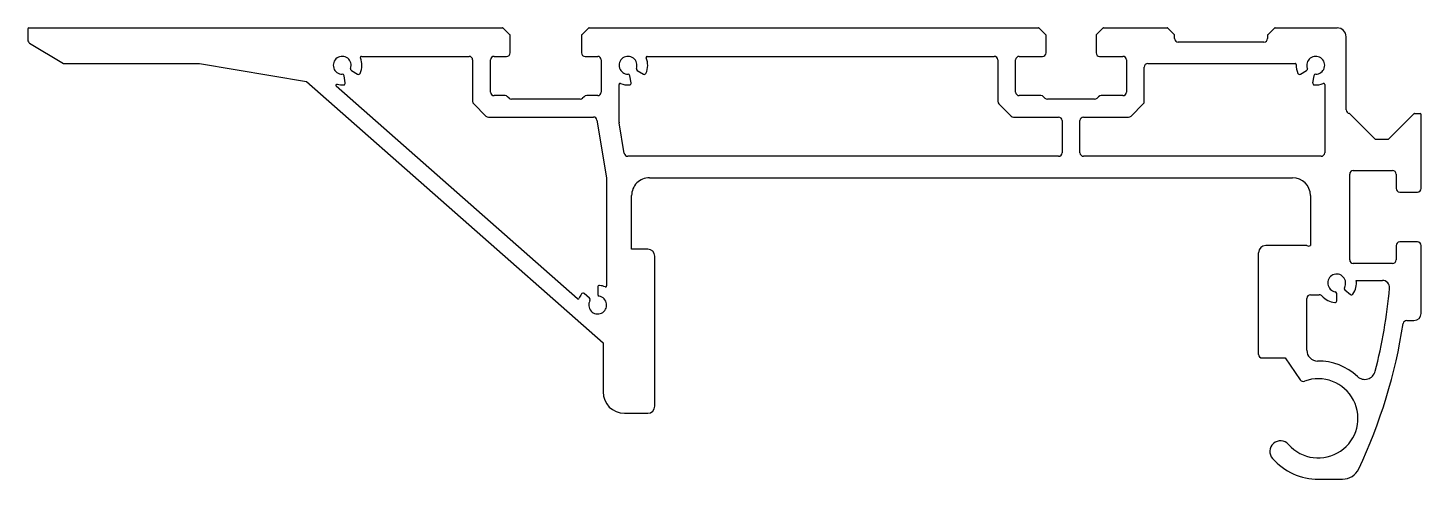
# Model space of a CAD drawing. Extents: x 1937 to 2327, y 1836 to 1962.
import ezdxf

# ---------------------------------------------------------------- set-up
doc = ezdxf.new("R2010")
doc.units = 0
doc.layers.get('0').update_dxf_attribs({"linetype": 'CONTINUOUS'})

msp = doc.modelspace()

# ---------------------------------------------------------------- linework, layer by layer
for p, q in [((1937.08, 1961.92), (1937.08, 1958.74)), ((1937.33, 1962.17), (2069.98, 1962.17)), ((2072.01, 1960.24), (2070.16, 1962.09)), ((2094, 1962.09), (2092.15, 1960.24)), ((2094.18, 1962.17), (2219.98, 1962.17)), ((2222.01, 1960.24), (2220.16, 1962.09)), ((2238.01, 1962.09), (2236.16, 1960.24)), ((2238.19, 1962.17), (2255.99, 1962.17)), ((2258.01, 1960.24), (2256.16, 1962.09)), ((2286.01, 1962.09), (2284.16, 1960.24)), ((2286.19, 1962.17), (2303.59, 1962.17)), ((1937.56, 1957.88), (1947.02, 1952.21)), ((2072.08, 1955.17), (2072.08, 1960.07)), ((2092.08, 1960.07), (2092.08, 1955.17)), ((2222.08, 1955.17), (2222.08, 1960.07)), ((2236.09, 1960.07), (2236.09, 1955.17)), ((2258.09, 1959.17), (2258.09, 1960.07)), ((2283.09, 1958.17), (2259.09, 1958.17)), ((2284.09, 1960.07), (2284.09, 1959.17)), ((2306.09, 1939.17), (2306.09, 1959.67)), ((2030.44, 1954.17), (2060.58, 1954.17)), ((2067.58, 1954.17), (2071.08, 1954.17)), ((2093.08, 1954.17), (2096.58, 1954.17)), ((2110.45, 1954.17), (2207.58, 1954.17)), ((2214.58, 1954.17), (2221.08, 1954.17)), ((2237.09, 1954.17), (2243.59, 1954.17)), ((1947.15, 1952.17), (1985.08, 1952.17)), ((1985.08, 1952.17), (2015.08, 1947.17)), ((2027.63, 1950.19), (2029.38, 1949.18)), ((2061.58, 1953.17), (2061.58, 1941.58)), ((2066.58, 1944.17), (2066.58, 1953.17)), ((2097.58, 1953.17), (2097.58, 1944.17)), ((2107.64, 1950.19), (2109.39, 1949.18)), ((2208.58, 1953.17), (2208.58, 1941.58)), ((2213.58, 1944.17), (2213.58, 1953.17)), ((2244.59, 1953.17), (2244.59, 1944.17)), ((2249.59, 1941.58), (2249.59, 1951.17)), ((2250.59, 1952.17), (2291.79, 1952.17)), ((2293.28, 1949.18), (2295.03, 1950.19)), ((2015.08, 1947.17), (2098.08, 1873.95)), ((2025.94, 1946.77), (2025.59, 1948.76)), ((2102.58, 1935.75), (2102.58, 1946.3)), ((2105.95, 1946.77), (2105.59, 1948.76)), ((2297.07, 1948.76), (2296.72, 1946.77)), ((2300.09, 1946.3), (2300.09, 1927.17)), ((2090.93, 1886.26), (2023.39, 1945.84)), ((2070.67, 1943.17), (2067.58, 1943.17)), ((2071.79, 1942.46), (2071.37, 1942.88)), ((2092.79, 1942.88), (2092.37, 1942.46)), ((2096.58, 1943.17), (2093.5, 1943.17)), ((2220.67, 1943.17), (2214.58, 1943.17)), ((2221.79, 1942.46), (2221.38, 1942.88)), ((2236.79, 1942.88), (2236.38, 1942.46)), ((2243.59, 1943.17), (2237.5, 1943.17)), ((2061.87, 1940.88), (2065.29, 1937.46)), ((2091.67, 1942.17), (2072.49, 1942.17)), ((2208.88, 1940.88), (2212.29, 1937.46)), ((2235.67, 1942.17), (2222.5, 1942.17)), ((2245.88, 1937.46), (2249.29, 1940.88)), ((2065.99, 1937.17), (2095.4, 1937.17)), ((2096.39, 1936.33), (2099.08, 1920.17)), ((2104.02, 1927), (2102.59, 1935.58)), ((2213, 1937.17), (2225.59, 1937.17)), ((2226.59, 1936.17), (2226.59, 1927.17)), ((2231.59, 1927.17), (2231.59, 1936.17)), ((2232.59, 1937.17), (2245.17, 1937.17)), ((2314.34, 1930.92), (2307.17, 1938.09)), ((2325.01, 1938.1), (2317.84, 1930.92)), ((2325.19, 1938.17), (2326.84, 1938.17)), ((2327.09, 1917.17), (2327.09, 1937.92)), ((2317.84, 1930.92), (2314.34, 1930.92)), ((2225.59, 1926.17), (2105.01, 1926.17)), ((2299.09, 1926.17), (2232.59, 1926.17)), ((2099.08, 1920.17), (2099.08, 1889.87)), ((2111.08, 1920.17), (2291.09, 1920.17)), ((2307.09, 1897.17), (2307.09, 1921.17)), ((2308.09, 1922.17), (2319.09, 1922.17)), ((2320.09, 1921.17), (2320.09, 1917.17)), ((2106.08, 1900.17), (2106.08, 1915.17)), ((2296.09, 1915.17), (2296.09, 1901.17)), ((2321.09, 1916.17), (2326.09, 1916.17)), ((2110.58, 1900.17), (2106.08, 1900.17)), ((2295.09, 1901.17), (2283.59, 1901.17)), ((2320.09, 1901.17), (2320.09, 1897.17)), ((2326.09, 1902.17), (2321.09, 1902.17)), ((2327.09, 1882.17), (2327.09, 1901.17)), ((2112.58, 1856.17), (2112.58, 1898.17)), ((2281.59, 1870.67), (2281.59, 1899.17)), ((2319.09, 1896.17), (2308.09, 1896.17)), ((2094.31, 1886.4), (2092.77, 1887.7)), ((2096.58, 1889.48), (2096.58, 1887.46)), ((2303.46, 1885.69), (2303.46, 1887.71)), ((2305.73, 1888.77), (2307.28, 1887.47)), ((2308.91, 1891.41), (2316.25, 1891.41)), ((2295.09, 1871.81), (2295.09, 1886.37)), ((2296.09, 1887.37), (2298.59, 1887.37)), ((2323.06, 1880.17), (2325.09, 1880.17)), ((2098.08, 1873.95), (2098.08, 1860.17)), ((2282.59, 1869.67), (2289.02, 1869.67)), ((2289.02, 1869.67), (2293.26, 1863.54)), ((2104.08, 1854.17), (2110.58, 1854.17)), ((2298.38, 1835.71), (2305.1, 1835.71))]:
    msp.add_line(p, q)
for centre, radius, start, end in [((1937.33, 1961.92), 0.25, 90, 180), ((2069.98, 1961.92), 0.25, 45.0008, 90), ((2094.18, 1961.92), 0.25, 90, 135), ((2219.98, 1961.92), 0.25, 44.9926, 90), ((2238.19, 1961.92), 0.25, 90, 135), ((2255.99, 1961.92), 0.25, 45, 90), ((2286.19, 1961.92), 0.25, 90, 135.0074), ((2303.59, 1959.67), 2.5, 360, 90), ((1938.08, 1958.74), 1, 180, 239.0356), ((2071.83, 1960.07), 0.25, 0, 45.0008), ((2092.33, 1960.07), 0.25, 135, 180), ((2221.83, 1960.07), 0.25, 0, 44.9926), ((2236.34, 1960.07), 0.25, 135, 180), ((2257.84, 1960.07), 0.25, 0, 45), ((2259.09, 1959.17), 1, 180, 270), ((2283.09, 1959.17), 1, 270, 0), ((2284.34, 1960.07), 0.25, 135.0074, 180), ((2025.07, 1951.67), 2.5, 339.5936, 270.406), ((2030.44, 1953.87), 0.3, 90, 202.291), ((2060.58, 1953.17), 1, 0, 90), ((2067.58, 1953.17), 1, 90, 180), ((2071.08, 1955.17), 1, 270, 0), ((2093.08, 1955.17), 1, 180, 270), ((2096.58, 1953.17), 1, 0, 90), ((2105.08, 1951.67), 2.5, 339.5937, 270.4063), ((2110.45, 1953.87), 0.3, 90, 202.291), ((2207.58, 1953.17), 1, 0, 90), ((2214.58, 1953.17), 1, 90, 180), ((2221.08, 1955.17), 1, 270, 0), ((2237.09, 1955.17), 1, 180, 270), ((2243.59, 1953.17), 1, 0, 90), ((2297.59, 1951.67), 2.5, 269.5944, 200.4064), ((1947.15, 1952.42), 0.25, 239.0364, 270), ((2027.88, 1950.62), 0.5, 159.5936, 240.0003), ((2025.07, 1951.67), 5.5, 335.739, 22.291), ((2107.89, 1950.62), 0.5, 159.5937, 240), ((2105.08, 1951.67), 5.5, 335.7389, 22.291), ((2250.59, 1951.17), 1, 90, 180), ((2291.79, 1951.87), 0.3, 358.0233, 90), ((2297.59, 1951.67), 5.5, 178.0233, 204.2612), ((2294.78, 1950.62), 0.5, 300, 20.4064), ((2023.59, 1946.06), 0.3, 75.2001, 228.5843), ((2025.07, 1951.67), 5.5, 255.2001, 274.261), ((2025.09, 1948.67), 0.5, 10.0002, 90.406), ((2025.44, 1946.68), 0.5, 274.261, 10.0002), ((2029.63, 1949.62), 0.5, 240.0003, 335.739), ((2102.88, 1946.3), 0.3, 67.7089, 180), ((2105.08, 1951.67), 5.5, 247.7089, 274.2611), ((2105.1, 1948.67), 0.5, 9.9998, 90.4063), ((2105.45, 1946.68), 0.5, 274.2611, 9.9998), ((2109.64, 1949.62), 0.5, 240, 335.7389), ((2293.03, 1949.62), 0.5, 204.2612, 300), ((2297.22, 1946.68), 0.5, 169.9995, 265.7391), ((2297.57, 1948.67), 0.5, 89.5944, 169.9995), ((2297.59, 1951.67), 5.5, 265.7391, 292.2909), ((2299.79, 1946.3), 0.3, 0, 112.2909), ((2067.58, 1944.17), 1, 180, 270), ((2070.67, 1942.17), 1, 45.0028, 90), ((2072.49, 1943.17), 1, 225.0028, 270), ((2091.67, 1943.17), 1, 270, 314.9963), ((2093.5, 1942.17), 1, 90, 134.9963), ((2096.58, 1944.17), 1, 270, 0), ((2214.58, 1944.17), 1, 180, 270), ((2220.67, 1942.17), 1, 45, 90), ((2222.5, 1943.17), 1, 225, 270), ((2235.67, 1943.17), 1, 270, 314.9944), ((2237.5, 1942.17), 1, 90, 134.9944), ((2243.59, 1944.17), 1, 270, 0), ((2062.58, 1941.58), 1, 180, 224.9997), ((2209.58, 1941.58), 1, 180, 224.9994), ((2248.59, 1941.58), 1, 315.0003, 0), ((2307.09, 1939.17), 1, 179.9999, 264.2248), ((2065.99, 1938.17), 1, 224.9997, 270), ((2095.4, 1936.17), 1, 9.4623, 90), ((2103.58, 1935.75), 1, 180, 189.4625), ((2213, 1938.17), 1, 224.9994, 270), ((2225.59, 1936.17), 1, 0, 90), ((2232.59, 1936.17), 1, 90, 180), ((2245.17, 1938.17), 1, 270, 315.0003), ((2306.96, 1937.88), 0.3, 44.9998, 84.2248), ((2325.19, 1937.92), 0.25, 90, 135.0002), ((2326.84, 1937.92), 0.25, 0, 90), ((2105.01, 1927.17), 1, 189.4625, 270), ((2225.59, 1927.17), 1, 270, 0), ((2232.59, 1927.17), 1, 180, 270), ((2299.09, 1927.17), 1, 270, 0), ((2111.08, 1915.17), 5, 89.9997, 179.9999), ((2291.09, 1915.17), 5, 0.0001, 89.9999), ((2308.09, 1921.17), 1, 90, 180), ((2319.09, 1921.17), 1, 0, 90), ((2321.09, 1917.17), 1, 180, 270), ((2326.09, 1917.17), 1, 270, 0), ((2110.58, 1898.17), 2, 0, 90), ((2283.59, 1899.17), 2, 90, 180), ((2295.59, 1902.03), 1, 240.0004, 299.9996), ((2321.09, 1901.17), 1, 90, 180), ((2326.09, 1901.17), 1, 0, 90), ((2308.09, 1897.17), 1, 180, 270), ((2319.09, 1897.17), 1, 270, 0), ((2303.46, 1890.67), 2.5, 329.594, 260.4058), ((2092.45, 1887.32), 0.5, 49.9994, 145.7387), ((2097.08, 1889.48), 0.5, 84.2612, 180), ((2096.58, 1884.5), 5.5, 67.709, 84.2612), ((2098.78, 1889.87), 0.3, 247.709, 0), ((2302.96, 1887.71), 0.5, 0, 80.4058), ((2306.05, 1889.15), 0.5, 149.594, 229.9994), ((2303.46, 1890.67), 5.5, 325.7389, 7.7842), ((2174.5, 1902.12), 144.32, 345.4762, 354.878), ((2316.25, 1889.41), 2, 354.878, 90), ((2091.13, 1886.49), 0.3, 228.5843, 340.0176), ((2096.58, 1884.5), 5.5, 145.7387, 160.0176), ((2096.58, 1884.5), 2.5, 149.5938, 80.4065), ((2093.99, 1886.02), 0.5, 329.5938, 49.9994), ((2097.08, 1887.46), 0.5, 180, 260.4065), ((2296.09, 1886.37), 1, 90, 180), ((2298.59, 1886.37), 1, 41.3692, 90), ((2303.46, 1890.67), 5.5, 221.3692, 264.2608), ((2302.96, 1885.69), 0.5, 264.2608, 0), ((2307.6, 1887.85), 0.5, 229.9994, 325.7389), ((2323.06, 1879.17), 1, 90, 171.2177), ((2325.09, 1882.17), 2, 270, 0), ((2174.5, 1902.12), 149.32, 334.8187, 351.2177), ((2282.59, 1870.67), 1, 180, 270), ((2298.09, 1871.81), 3, 180, 270.6142), ((2298.29, 1852.76), 16.05, 46.9249, 90.6142), ((2311.3, 1866.68), 3, 226.9249, 345.4762), ((2298.29, 1852.76), 11.1, 221.2615, 110.3478), ((2294.08, 1864.11), 1, 214.7034, 290.3478), ((2104.08, 1860.17), 6, 180, 270), ((2110.58, 1856.17), 2, 269.9999, 359.9999), ((2287.71, 1843.48), 2.98, 41.2615, 221.2615), ((2298.29, 1852.76), 17.05, 221.2615, 270.2826), ((2305.1, 1840.71), 5, 270.0003, 334.8187)]:
    msp.add_arc(centre, radius, start, end)

doc.saveas('drawing.dxf')
